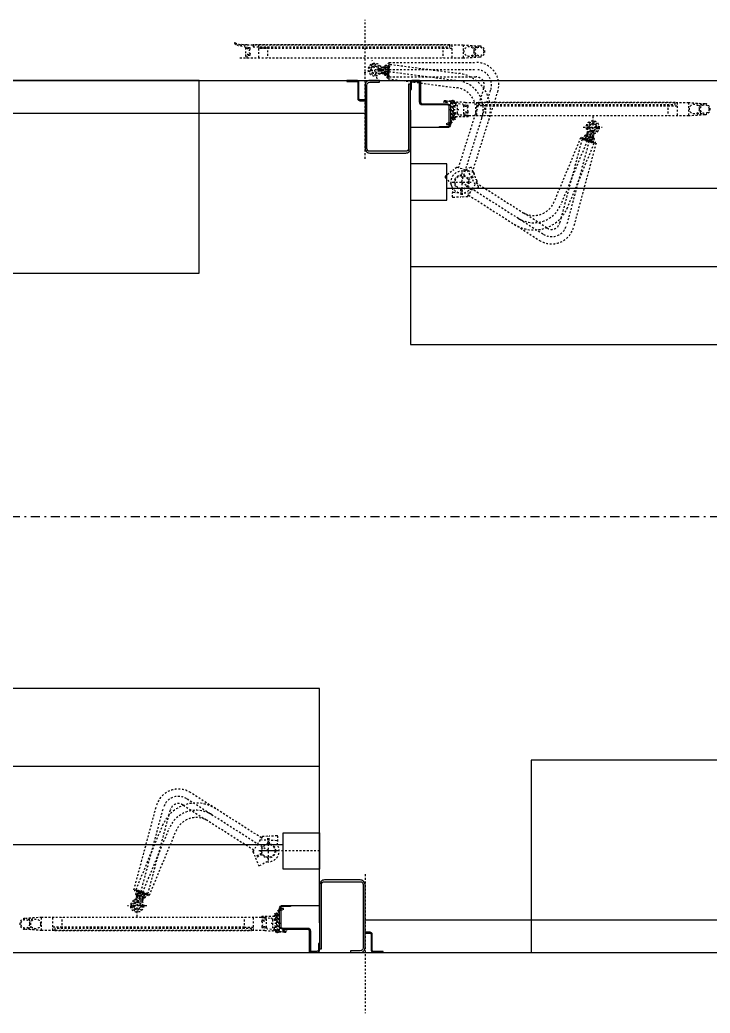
# Model space of a CAD drawing. Header units: millimetres. Extents: x 4061 to 4749, y 69169 to 69366.
# Drawn here: x 4314.6 to 4352.6, y 69170.5 to 69225.1 of the extents above; entities that cross this region are included whole.
import ezdxf

# ---------------------------------------------------------------- set-up
doc = ezdxf.new("R2010")
doc.units = ezdxf.units.MM
doc.header["$LTSCALE"] = 0.1
doc.linetypes.add('DASHDOT', pattern=[1, 0.5, -0.25, 0, -0.25])
doc.layers.get('0').update_dxf_attribs({"color": 6})
doc.layers.add('AXE', color=1, linetype='DASHDOT')
doc.layers.add('Subtire', color=4, linetype='Continuous')

msp = doc.modelspace()

# ---------------------------------------------------------------- linework, layer by layer
for points in [[(4324.461, 69221.817), (4303.461, 69221.817), (4303.461, 69211.217), (4324.461, 69211.217)], [(4342.741, 69173.817), (4363.741, 69173.817), (4363.741, 69184.417), (4342.741, 69184.417)]]:
    msp.add_lwpolyline(points, close=True)
at = {"layer": 'AXE'}
for p, q in [((4333.601, 69217.507), (4333.601, 69225.147)), ((4326.716, 69223.769), (4338.996, 69223.769)), ((4327.736, 69223.769), (4327.736, 69223.049)), ((4328.237, 69223.589), (4327.736, 69223.589)), ((4327.837, 69223.589), (4337.876, 69223.589)), ((4328.236, 69223.669), (4328.237, 69223.049)), ((4337.876, 69223.669), (4337.875, 69223.049)), ((4337.876, 69223.589), (4338.376, 69223.589)), ((4338.376, 69223.769), (4338.376, 69223.049)), ((4338.996, 69223.769), (4338.996, 69223.049)), ((4338.996, 69223.769), (4339.915, 69223.709)), ((4326.716, 69223.049), (4338.996, 69223.049)), ((4334.271, 69221.901), (4334, 69222.915)), ((4334.936, 69222.768), (4334.876, 69222.768)), ((4334.876, 69222.553), (4334.876, 69222.768)), ((4334.936, 69222.808), (4339.718, 69222.808)), ((4334.936, 69222.666), (4334.936, 69222.808)), ((4338.996, 69223.049), (4339.916, 69223.11)), ((4333.555, 69222.252), (4334.716, 69222.563)), ((4334.136, 69222.408), (4339.718, 69222.408)), ((4334.136, 69222.408), (4338.714, 69221.805)), ((4334.54, 69222.193), (4334.67, 69222.176)), ((4334.565, 69222.568), (4334.696, 69222.568)), ((4334.565, 69222.248), (4334.696, 69222.248)), ((4334.582, 69222.511), (4334.712, 69222.493)), ((4334.667, 69222.156), (4334.691, 69222.335)), ((4334.843, 69222.194), (4334.685, 69222.214)), ((4334.714, 69222.513), (4334.691, 69222.335)), ((4334.696, 69222.588), (4334.696, 69222.496)), ((4334.696, 69222.496), (4334.696, 69222.408)), ((4334.696, 69222.228), (4334.696, 69222.408)), ((4334.706, 69222.648), (4334.865, 69222.648)), ((4334.717, 69222.528), (4334.706, 69222.528)), ((4334.865, 69222.288), (4334.706, 69222.288)), ((4334.865, 69222.528), (4334.717, 69222.528)), ((4334.875, 69222.432), (4334.717, 69222.452)), ((4334.732, 69222.571), (4334.89, 69222.551)), ((4334.822, 69221.954), (4334.916, 69222.668)), ((4334.876, 69222.048), (4334.876, 69222.553)), ((4334.877, 69221.907), (4334.981, 69222.7)), ((4334.976, 69222.66), (4334.916, 69222.668)), ((4334.936, 69222.008), (4334.936, 69222.666)), ((4334.981, 69222.7), (4338.766, 69222.202)), ((4334.67, 69222.095), (4334.828, 69222.075)), ((4334.706, 69222.168), (4334.865, 69222.168)), ((4334.882, 69221.947), (4334.822, 69221.954)), ((4334.936, 69222.048), (4334.876, 69222.048)), ((4334.877, 69221.907), (4338.662, 69221.409)), ((4334.936, 69222.008), (4339.399, 69222.008)), ((4339.399, 69222.008), (4339.718, 69222.008)), ((4338.921, 69216.217), (4340.526, 69221.307)), ((4339.513, 69216.764), (4340.907, 69221.187)), ((4340.131, 69221.384), (4339.649, 69219.858)), ((4340.131, 69221.384), (4340.144, 69221.427)), ((4338.06, 69220.618), (4338, 69220.618)), ((4339.12, 69220.598), (4351.4, 69220.598)), ((4339.74, 69220.598), (4339.74, 69219.878)), ((4350.78, 69220.598), (4350.78, 69219.878)), ((4351.4, 69220.598), (4352.319, 69220.538)), ((4351.4, 69220.598), (4351.4, 69219.878)), ((4338.76, 69220.198), (4338.24, 69220.198)), ((4340.24, 69220.418), (4339.74, 69220.418)), ((4340.24, 69220.498), (4340.241, 69219.878)), ((4340.24, 69220.418), (4350.279, 69220.418)), ((4350.279, 69220.498), (4350.279, 69219.878)), ((4350.279, 69220.418), (4350.78, 69220.418)), ((4338.75, 69217.005), (4339.649, 69219.858)), ((4339.12, 69219.878), (4351.4, 69219.878)), ((4346.139, 69219.838), (4346.139, 69218.636)), ((4351.4, 69219.878), (4352.32, 69219.939)), ((4346.139, 69219.237), (4344.372, 69214.971)), ((4346.139, 69219.237), (4344.694, 69213.845)), ((4345.614, 69219.237), (4346.664, 69219.237)), ((4345.827, 69218.902), (4345.777, 69218.781)), ((4345.464, 69218.651), (4344.003, 69215.124)), ((4345.546, 69218.568), (4344.391, 69214.257)), ((4346.319, 69218.361), (4345.081, 69213.741)), ((4345.464, 69218.651), (4346.203, 69218.345)), ((4345.501, 69218.636), (4345.523, 69218.691)), ((4345.523, 69218.691), (4346.189, 69218.416)), ((4345.546, 69218.568), (4346.181, 69218.398)), ((4345.584, 69218.558), (4345.6, 69218.615)), ((4345.6, 69218.615), (4346.088, 69218.485)), ((4345.699, 69218.802), (4345.638, 69218.655)), ((4345.76, 69218.748), (4345.719, 69218.594)), ((4345.749, 69218.609), (4345.81, 69218.756)), ((4345.759, 69218.789), (4345.925, 69218.72)), ((4345.82, 69218.743), (4345.994, 69218.696)), ((4345.835, 69218.563), (4345.876, 69218.717)), ((4345.874, 69218.864), (4345.84, 69218.738)), ((4346.091, 69218.651), (4345.925, 69218.72)), ((4345.971, 69218.517), (4346.032, 69218.664)), ((4346.079, 69218.674), (4345.994, 69218.696)), ((4346.066, 69218.501), (4346.105, 69218.645)), ((4346.123, 69218.78), (4346.073, 69218.659)), ((4346.168, 69218.65), (4346.079, 69218.674)), ((4346.143, 69218.618), (4346.082, 69218.471)), ((4346.088, 69218.485), (4346.295, 69218.429)), ((4346.105, 69218.645), (4346.108, 69218.655)), ((4346.183, 69218.781), (4346.149, 69218.655)), ((4346.166, 69218.36), (4346.189, 69218.416)), ((4346.181, 69218.398), (4346.319, 69218.361)), ((4346.223, 69218.624), (4346.182, 69218.47)), ((4346.28, 69218.371), (4346.295, 69218.429)), ((4346.203, 69218.345), (4344.742, 69214.818)), ((4338.921, 69216.747), (4338.921, 69215.687)), ((4339.665, 69216.082), (4339.225, 69216.928)), ((4338.396, 69216.217), (4339.446, 69216.217)), ((4338.921, 69216.217), (4343.422, 69213.35)), ((4339.252, 69216.441), (4339.632, 69216.598)), ((4339.29, 69216.37), (4339.663, 69216.524)), ((4339.726, 69216.178), (4342.249, 69214.571)), ((4339.358, 69215.6), (4338.405, 69215.641)), ((4338.858, 69215.822), (4338.876, 69215.411)), ((4338.938, 69215.817), (4338.956, 69215.415)), ((4339.296, 69215.504), (4343.207, 69213.012)), ((4343.599, 69213.711), (4342.249, 69214.571)), ((4344.391, 69214.257), (4344.308, 69213.948)), ((4343.599, 69213.711), (4343.637, 69213.687)), ((4328.278, 69179.417), (4323.777, 69182.285)), ((4327.902, 69180.131), (4323.992, 69182.622)), ((4320.88, 69177.273), (4322.118, 69181.893)), ((4321.059, 69176.397), (4322.504, 69181.79)), ((4323.6, 69181.923), (4323.562, 69181.947)), ((4323.6, 69181.923), (4324.949, 69181.063)), ((4321.653, 69177.066), (4322.808, 69181.378)), ((4322.808, 69181.378), (4322.891, 69181.686)), ((4320.996, 69177.289), (4322.457, 69180.816)), ((4321.059, 69176.397), (4322.826, 69180.663)), ((4327.472, 69179.456), (4324.949, 69181.063)), ((4321.735, 69176.983), (4323.196, 69180.51)), ((4328.26, 69179.817), (4328.243, 69180.22)), ((4328.34, 69179.812), (4328.323, 69180.223)), ((4327.841, 69180.034), (4328.794, 69179.993)), ((4327.844, 69180.034), (4328.797, 69179.993)), ((4328.278, 69178.887), (4328.278, 69179.947)), ((4328.281, 69178.887), (4328.281, 69179.947)), ((4327.908, 69179.264), (4327.536, 69179.11)), ((4327.946, 69179.193), (4327.566, 69179.036)), ((4331.101, 69179.417), (4327.753, 69179.417)), ((4328.806, 69179.417), (4327.756, 69179.417)), ((4333.601, 69178.127), (4333.601, 69170.487)), ((4321.017, 69177.237), (4320.88, 69177.273)), ((4320.919, 69177.263), (4320.903, 69177.205)), ((4321.111, 69177.149), (4320.903, 69177.205)), ((4320.975, 69177.01), (4321.016, 69177.164)), ((4321.735, 69176.983), (4320.996, 69177.289)), ((4321.033, 69177.274), (4321.01, 69177.219)), ((4321.675, 69176.943), (4321.01, 69177.219)), ((4321.016, 69176.853), (4321.05, 69176.979)), ((4321.653, 69177.066), (4321.017, 69177.237)), ((4321.03, 69176.985), (4321.12, 69176.961)), ((4321.056, 69177.016), (4321.117, 69177.163)), ((4321.059, 69175.796), (4321.059, 69176.998)), ((4321.076, 69176.855), (4321.126, 69176.976)), ((4321.094, 69176.99), (4321.091, 69176.979)), ((4321.132, 69177.133), (4321.094, 69176.99)), ((4321.107, 69176.983), (4321.274, 69176.914)), ((4321.599, 69177.019), (4321.111, 69177.149)), ((4321.12, 69176.961), (4321.204, 69176.938)), ((4321.228, 69177.117), (4321.167, 69176.97)), ((4321.378, 69176.891), (4321.204, 69176.938)), ((4321.44, 69176.846), (4321.274, 69176.914)), ((4321.364, 69177.071), (4321.323, 69176.917)), ((4321.325, 69176.77), (4321.359, 69176.897)), ((4321.371, 69176.732), (4321.421, 69176.853)), ((4321.449, 69177.025), (4321.388, 69176.878)), ((4321.439, 69176.886), (4321.48, 69177.04)), ((4321.499, 69176.832), (4321.56, 69176.979)), ((4321.614, 69177.077), (4321.599, 69177.019)), ((4321.698, 69176.998), (4321.675, 69176.943)), ((4321.584, 69176.397), (4320.534, 69176.397)), ((4321.588, 69176.397), (4320.538, 69176.397)), ((4315.799, 69175.756), (4314.879, 69175.695)), ((4328.079, 69175.756), (4315.799, 69175.756)), ((4315.799, 69175.036), (4315.799, 69175.756)), ((4316.419, 69175.036), (4316.419, 69175.756)), ((4316.919, 69175.136), (4316.92, 69175.756)), ((4326.958, 69175.136), (4326.958, 69175.756)), ((4327.459, 69175.036), (4327.459, 69175.756)), ((4316.919, 69175.216), (4316.419, 69175.216)), ((4326.958, 69175.216), (4316.919, 69175.216)), ((4326.958, 69175.216), (4327.459, 69175.216)), ((4328.439, 69175.436), (4328.959, 69175.436)), ((4315.799, 69175.036), (4314.88, 69175.096)), ((4328.079, 69175.036), (4315.799, 69175.036))]:
    msp.add_line(p, q, dxfattribs=at)
at = {"layer": 'AXE', "ltscale": 10}
msp.add_line((4266.801, 69197.817), (4400.401, 69197.817), dxfattribs=at)
at = {"layer": 'AXE'}
for points in [[(4326.426, 69223.846), (4326.549, 69223.775, 0.103173), (4326.743, 69223.712), (4326.945, 69223.689, -0.381674), (4327.016, 69223.609), (4327.016, 69223.233, 0.180575), (4327.075, 69223.061, 0.634663), (4327.116, 69223.071), (4327.116, 69223.259), (4327.176, 69223.259), (4327.176, 69223.209), (4327.276, 69223.209), (4327.276, 69223.284, -0.480385), (4327.276, 69223.534), (4327.276, 69223.609), (4327.176, 69223.609), (4327.176, 69223.559), (4327.116, 69223.559), (4327.116, 69223.769), (4326.916, 69223.781), (4326.752, 69223.79, -0.115335), (4326.446, 69223.881, 0.996879)], [(4338.363, 69220.698, -0.131652), (4338.413, 69220.685), (4338.54, 69220.612, -0.267949), (4338.59, 69220.525), (4338.59, 69220.348), (4338.53, 69220.348), (4338.53, 69220.525, 0.267949), (4338.51, 69220.56), (4338.44, 69220.6, 0.57735), (4338.41, 69220.583), (4338.41, 69219.878), (4338.53, 69219.878), (4338.53, 69220.048), (4338.59, 69220.048), (4338.59, 69219.698, -0.414214), (4338.57, 69219.678), (4338.53, 69219.678), (4338.53, 69219.838), (4338.41, 69219.838), (4338.41, 69219.778), (4338.43, 69219.778), (4338.43, 69219.718), (4338.36, 69219.718), (4338.36, 69220.598, 0.414214), (4338.3, 69220.658), (4338.1, 69220.658, 0.414214), (4338.06, 69220.618), (4338.06, 69220.618), (4338, 69220.618), (4338, 69220.658, -0.414212), (4338.04, 69220.698), (4338.36, 69220.698)], [(4338.086, 69219.398), (4338.241, 69219.398, 0.414214), (4338.361, 69219.518), (4338.361, 69220.598), (4338.301, 69220.598), (4338.301, 69219.518, -0.414214), (4338.241, 69219.458), (4338.086, 69219.458)], [(4338.43, 69220.675), (4338.552, 69220.605, 0.103173), (4338.746, 69220.541), (4338.949, 69220.518, -0.381674), (4339.02, 69220.438), (4339.02, 69220.062, 0.180575), (4339.079, 69219.89, 0.634663), (4339.12, 69219.9), (4339.12, 69220.088), (4339.18, 69220.088), (4339.18, 69220.038), (4339.28, 69220.038), (4339.28, 69220.114, -0.480385), (4339.28, 69220.363), (4339.28, 69220.438), (4339.18, 69220.438), (4339.18, 69220.388), (4339.12, 69220.388), (4339.12, 69220.598), (4338.919, 69220.61), (4338.755, 69220.62, -0.115335), (4338.45, 69220.71, 0.996879)], [(4338.59, 69220.348), (4338.53, 69220.348), (4338.53, 69220.398), (4338.43, 69220.398), (4338.43, 69220.323, -0.480385), (4338.43, 69220.074), (4338.43, 69219.998), (4338.53, 69219.998), (4338.53, 69220.048), (4338.59, 69220.048), (4338.59, 69219.838), (4338.79, 69219.838), (4339.271, 69219.838, 0.97941), (4339.27, 69219.878), (4339.12, 69219.878), (4338.761, 69219.919, -0.381674), (4338.69, 69219.998), (4338.69, 69220.375, 0.168299), (4338.626, 69220.561, 0.71189), (4338.59, 69220.548)], [(4328.609, 69175.286), (4328.669, 69175.286), (4328.669, 69175.236), (4328.769, 69175.236), (4328.769, 69175.311, -0.480385), (4328.769, 69175.561), (4328.769, 69175.636), (4328.669, 69175.636), (4328.669, 69175.586), (4328.609, 69175.586), (4328.609, 69175.796), (4328.409, 69175.796), (4327.928, 69175.796, 0.97941), (4327.929, 69175.756), (4328.079, 69175.756), (4328.438, 69175.715, -0.381674), (4328.509, 69175.636), (4328.509, 69175.259, 0.168299), (4328.573, 69175.074, 0.71189), (4328.609, 69175.086)], [(4328.769, 69174.959), (4328.646, 69175.03, 0.103173), (4328.452, 69175.093), (4328.25, 69175.116, -0.381674), (4328.179, 69175.196), (4328.179, 69175.572, 0.180575), (4328.12, 69175.744, 0.634663), (4328.079, 69175.734), (4328.079, 69175.546), (4328.019, 69175.546), (4328.019, 69175.596), (4327.919, 69175.596), (4327.919, 69175.521, -0.480385), (4327.919, 69175.271), (4327.919, 69175.196), (4328.019, 69175.196), (4328.019, 69175.246), (4328.079, 69175.246), (4328.079, 69175.036), (4328.279, 69175.024), (4328.443, 69175.015, -0.115335), (4328.749, 69174.924, 0.996879)], [(4328.836, 69174.936, -0.131652), (4328.786, 69174.949), (4328.659, 69175.022, -0.267949), (4328.609, 69175.109), (4328.609, 69175.286), (4328.669, 69175.286), (4328.669, 69175.109, 0.267949), (4328.689, 69175.074), (4328.759, 69175.034, 0.57735), (4328.789, 69175.051), (4328.789, 69175.756), (4328.669, 69175.756), (4328.669, 69175.586), (4328.609, 69175.586), (4328.609, 69175.936, -0.414214), (4328.629, 69175.956), (4328.669, 69175.956), (4328.669, 69175.796), (4328.789, 69175.796), (4328.789, 69175.856), (4328.769, 69175.856), (4328.769, 69175.916), (4328.839, 69175.916), (4328.839, 69175.036, 0.414214), (4328.899, 69174.976), (4329.099, 69174.976, 0.414214), (4329.139, 69175.016), (4329.139, 69175.016), (4329.199, 69175.016), (4329.199, 69174.976, -0.414212), (4329.159, 69174.936), (4328.839, 69174.936)], [(4329.112, 69176.236), (4328.958, 69176.236, 0.414214), (4328.838, 69176.116), (4328.838, 69175.036), (4328.898, 69175.036), (4328.898, 69176.116, -0.414214), (4328.958, 69176.176), (4329.112, 69176.176)]]:
    msp.add_lwpolyline(points, format="xyb", close=True, dxfattribs=at)
for points in [[(4338.276, 69223.769), (4327.436, 69223.769), (4327.436, 69223.669), (4338.276, 69223.669)], [(4334.187, 69222.215), (4334.329, 69222.356), (4334.277, 69222.549), (4334.084, 69222.601), (4333.942, 69222.46), (4333.994, 69222.266)], [(4350.68, 69220.598), (4339.84, 69220.598), (4339.84, 69220.498), (4350.68, 69220.498)], [(4345.939, 69219.237), (4346.039, 69219.064), (4346.239, 69219.064), (4346.339, 69219.237), (4346.239, 69219.41), (4346.039, 69219.41)], [(4321.259, 69176.397), (4321.159, 69176.57), (4320.959, 69176.57), (4320.859, 69176.397), (4320.959, 69176.224), (4321.159, 69176.224)], [(4316.519, 69175.036), (4327.359, 69175.036), (4327.359, 69175.136), (4316.519, 69175.136)]]:
    msp.add_lwpolyline(points, close=True, dxfattribs=at)
for points in [[(4339.743, 69223.667), (4339.491, 69223.695, -0.158277), (4339.627, 69223.543, -0.144249), (4339.743, 69223.667, -1.072469)], [(4339.742, 69223.151), (4339.491, 69223.123, 0.158277), (4339.627, 69223.275, 0.144249), (4339.742, 69223.151, 1.072469)], [(4338.1, 69220.658, -0.414217), (4338.13, 69220.628), (4338.13, 69220.597), (4337.93, 69220.597), (4337.93, 69220.618, -0.414214), (4338.01, 69220.698), (4338.04, 69220.698)], [(4352.146, 69219.98), (4351.894, 69219.953, 0.158277), (4352.031, 69220.104, 0.144249), (4352.146, 69219.98, 1.072469)], [(4352.147, 69220.496), (4351.895, 69220.524, -0.158277), (4352.031, 69220.372, -0.144249), (4352.147, 69220.496, -1.072469)], [(4338.381, 69219.488, -1.085379), (4338.361, 69219.49, -0.117221), (4338.431, 69219.718), (4338.431, 69219.778), (4338.411, 69219.778), (4338.411, 69219.838), (4338.471, 69219.838), (4338.531, 69219.758), (4338.531, 69219.678, 0.232811), (4338.38, 69219.485)], [(4338.368, 69216.806), (4338.02, 69216.539, 0.440011), (4338.015, 69216.48), (4338.326, 69216.141, 0.639522), (4339.365, 69215.813), (4339.813, 69215.913, 0.440011), (4339.843, 69215.964), (4339.711, 69216.382)], [(4339.632, 69216.598), (4339.464, 69217.004, 0.440011), (4339.409, 69217.024), (4339.001, 69216.812, 0.639522), (4338.416, 69215.893), (4338.396, 69215.434, 0.440011), (4338.438, 69215.392), (4338.876, 69215.411)], [(4339.687, 69216.459), (4339.605, 69216.717, 0.244698), (4339.579, 69216.743), (4339.131, 69216.885), (4338.684, 69217.026, 0.244698), (4338.647, 69217.02), (4338.432, 69216.854)], [(4338.956, 69215.415), (4339.227, 69215.426, 0.244698), (4339.259, 69215.445), (4339.511, 69215.841), (4339.764, 69216.237, 0.244698), (4339.767, 69216.274), (4339.663, 69216.524)], [(4328.243, 69180.22), (4327.972, 69180.208, 0.244698), (4327.94, 69180.189), (4327.687, 69179.793), (4327.435, 69179.397, 0.244698), (4327.432, 69179.36), (4327.536, 69179.11)], [(4327.566, 69179.036), (4327.734, 69178.63, 0.440011), (4327.79, 69178.61), (4328.197, 69178.823, 0.639522), (4328.783, 69179.741), (4328.803, 69180.201, 0.440011), (4328.761, 69180.242), (4328.323, 69180.223)], [(4328.818, 69176.146, -1.085379), (4328.837, 69176.144, -0.117221), (4328.768, 69175.916), (4328.768, 69175.856), (4328.788, 69175.856), (4328.788, 69175.796), (4328.728, 69175.796), (4328.668, 69175.876), (4328.668, 69175.956, 0.232811), (4328.818, 69176.15)], [(4315.052, 69175.138), (4315.304, 69175.11, -0.158277), (4315.168, 69175.262, -0.144249), (4315.052, 69175.138, -1.072469)], [(4315.053, 69175.654), (4315.304, 69175.682, 0.158277), (4315.168, 69175.53, 0.144249), (4315.053, 69175.654, 1.072469)], [(4329.099, 69174.976, -0.414217), (4329.069, 69175.006), (4329.069, 69175.037), (4329.269, 69175.037), (4329.269, 69175.016, -0.414214), (4329.189, 69174.936), (4329.159, 69174.936)]]:
    msp.add_lwpolyline(points, format="xyb", dxfattribs=at)
for centre, radius in [((4339.326, 69223.409), 0.27), ((4339.896, 69223.408), 0.24), ((4334.136, 69222.408), 0.36), ((4334.136, 69222.408), 0.3), ((4334.136, 69222.408), 0.22), ((4334.136, 69222.408), 0.2), ((4351.729, 69220.238), 0.27), ((4352.299, 69220.238), 0.24), ((4346.139, 69219.237), 0.36), ((4346.139, 69219.237), 0.3), ((4346.139, 69219.237), 0.22), ((4346.139, 69219.237), 0.2), ((4338.921, 69216.217), 0.4), ((4338.921, 69216.217), 0.36), ((4328.278, 69179.417), 0.4), ((4328.278, 69179.417), 0.36), ((4321.059, 69176.397), 0.36), ((4321.059, 69176.397), 0.3), ((4321.059, 69176.397), 0.22), ((4321.059, 69176.397), 0.2), ((4314.899, 69175.397), 0.24), ((4315.469, 69175.396), 0.27)]:
    msp.add_circle(centre, radius, dxfattribs=at)
for centre, radius, start, end in [((4339.896, 69223.409), 0.3, 273.7706, 86.2251), ((4339.718, 69221.561), 1.246, 342.5, 90), ((4334.514, 69221.995), 0.2, 82.5, 132.4948), ((4334.565, 69222.768), 0.2, 220.0052, 270), ((4334.565, 69222.048), 0.2, 90, 139.9948), ((4334.608, 69222.709), 0.2, 212.5052, 262.5), ((4334.846, 69222.133), 0.18, 153.0288, 191.9712), ((4335.389, 69222.243), 0.705, 162.6936, 182.3064), ((4334.876, 69222.588), 0.18, 160.5288, 199.4712), ((4335.4, 69222.408), 0.705, 172.9113, 189.8064), ((4334.876, 69222.228), 0.18, 160.5288, 199.4712), ((4335.4, 69222.408), 0.705, 170.1936, 172.9113), ((4334.893, 69222.49), 0.18, 153.0288, 191.9712), ((4334.667, 69222.156), 0.18, 333.0288, 11.9712), ((4334.171, 69222.403), 0.705, 342.6936, 2.3064), ((4334.696, 69222.588), 0.18, 348.8195, 19.4712), ((4334.696, 69222.588), 0.18, 340.5288, 348.7914), ((4334.171, 69222.408), 0.705, 350.1936, 9.8064), ((4334.696, 69222.228), 0.18, 340.5288, 19.4712), ((4334.714, 69222.513), 0.18, 333.0288, 11.9712), ((4338.505, 69220.219), 2, 342.5, 82.5), ((4339.718, 69221.561), 0.846, 342.5, 90), ((4338.505, 69220.219), 1.6, 342.5, 82.5), ((4339.718, 69221.561), 0.446, 342.5, 90), ((4338.505, 69220.219), 1.2, 342.5, 82.5), ((4352.299, 69220.238), 0.3, 273.7706, 86.2251), ((4345.643, 69218.979), 0.2, 337.5, 27.4948), ((4345.681, 69218.916), 0.2, 345, 34.9948), ((4346.308, 69218.703), 0.2, 107.5052, 157.5), ((4346.376, 69218.73), 0.2, 115.0052, 165), ((4345.759, 69218.789), 0.18, 228.0288, 266.9712), ((4345.69, 69218.622), 0.18, 48.0288, 86.9712), ((4345.82, 69218.743), 0.18, 235.5288, 274.4712), ((4346.126, 69219.204), 0.705, 237.6936, 257.3064), ((4345.774, 69218.569), 0.18, 55.5288, 94.4712), ((4345.655, 69218.069), 0.705, 57.6936, 77.3064), ((4346.13, 69219.203), 0.705, 245.1936, 264.8064), ((4345.812, 69218.016), 0.705, 67.9113, 84.8064), ((4346.091, 69218.651), 0.18, 228.0288, 266.9712), ((4346.022, 69218.485), 0.18, 48.0288, 86.9712), ((4346.168, 69218.65), 0.18, 235.5288, 243.7914), ((4345.812, 69218.016), 0.705, 65.1936, 67.9113), ((4346.168, 69218.65), 0.18, 243.8195, 274.4712), ((4346.122, 69218.476), 0.18, 55.5288, 94.4712), ((4342.894, 69215.583), 1.2, 237.5, 337.5), ((4342.894, 69215.583), 2, 237.5, 337.5), ((4342.894, 69215.583), 1.6, 237.5, 337.5), ((4343.877, 69214.064), 1.246, 237.5, 345), ((4343.877, 69214.064), 0.846, 237.5, 345), ((4343.877, 69214.064), 0.446, 237.5, 345), ((4323.322, 69181.571), 1.246, 57.5, 165), ((4323.322, 69181.571), 0.846, 57.5, 165), ((4324.305, 69180.051), 2, 57.5, 157.5), ((4323.322, 69181.571), 0.446, 57.5, 165), ((4324.305, 69180.051), 1.6, 57.5, 157.5), ((4324.305, 69180.051), 1.2, 57.5, 157.5), ((4320.823, 69176.905), 0.2, 295.0052, 345), ((4320.891, 69176.931), 0.2, 287.5052, 337.5), ((4321.077, 69177.158), 0.18, 235.5288, 274.4712), ((4321.03, 69176.985), 0.18, 63.8195, 94.4712), ((4321.034, 69176.985), 0.18, 63.8195, 94.4712), ((4321.176, 69177.15), 0.18, 228.0288, 266.9712), ((4321.387, 69177.619), 0.705, 245.1936, 247.9113), ((4321.03, 69176.985), 0.18, 55.5288, 63.7914), ((4321.107, 69176.983), 0.18, 48.0288, 86.9712), ((4321.387, 69177.619), 0.705, 247.9113, 264.8064), ((4321.068, 69176.431), 0.705, 65.1936, 84.8064), ((4321.543, 69177.565), 0.705, 237.6936, 257.3064), ((4321.073, 69176.43), 0.705, 57.6936, 77.3064), ((4321.425, 69177.065), 0.18, 235.5288, 274.4712), ((4321.378, 69176.891), 0.18, 55.5288, 94.4712), ((4321.509, 69177.012), 0.18, 228.0288, 266.9712), ((4321.44, 69176.846), 0.18, 48.0288, 86.9712), ((4321.518, 69176.718), 0.2, 165, 214.9948), ((4321.556, 69176.656), 0.2, 157.5, 207.4948), ((4314.899, 69175.396), 0.3, 93.7706, 266.2251)]:
    msp.add_arc(centre, radius, start, end, dxfattribs=at)
at = {"layer": 'Subtire'}
for p, q in [((4274.861, 69221.817), (4392.341, 69221.817)), ((4275.801, 69220.017), (4333.601, 69220.017)), ((4336.101, 69220.177), (4336.101, 69207.277)), ((4337.701, 69219.217), (4336.101, 69219.217)), ((4338.098, 69215.877), (4367.104, 69215.877)), ((4336.101, 69211.577), (4369.101, 69211.577)), ((4336.101, 69207.277), (4369.101, 69207.277)), ((4331.101, 69188.357), (4298.101, 69188.357)), ((4331.101, 69175.457), (4331.101, 69188.357)), ((4331.101, 69184.057), (4298.101, 69184.057)), ((4329.101, 69179.757), (4300.101, 69179.757)), ((4329.501, 69176.417), (4331.101, 69176.417)), ((4333.601, 69175.617), (4391.401, 69175.617)), ((4329.061, 69175.106), (4330.441, 69175.106)), ((4274.861, 69173.817), (4392.341, 69173.817))]:
    msp.add_line(p, q, dxfattribs=at)
for points in [[(4333.601, 69220.755), (4333.321, 69220.755, -0.414214), (4333.261, 69220.815), (4333.261, 69221.697, 0.414214), (4333.141, 69221.817), (4332.601, 69221.817), (4332.601, 69221.757), (4333.141, 69221.757, -0.414214), (4333.201, 69221.697), (4333.201, 69220.815, 0.414214), (4333.321, 69220.695), (4333.601, 69220.695)], [(4334.401, 69221.817), (4333.861, 69221.817, 0.414214), (4333.601, 69221.557), (4333.601, 69218.077, 0.414214), (4333.861, 69217.817), (4335.841, 69217.817, 0.414214), (4336.101, 69218.077), (4336.101, 69221.617), (4336.001, 69221.617), (4336.001, 69218.077, -0.414214), (4335.841, 69217.917), (4333.861, 69217.917, -0.414214), (4333.701, 69218.077), (4333.701, 69221.557, -0.414214), (4333.861, 69221.717), (4334.401, 69221.717)], [(4338.141, 69220.468), (4336.761, 69220.468, -0.414214), (4336.601, 69220.628), (4336.601, 69221.817), (4336.661, 69221.817), (4336.661, 69220.628, 0.414214), (4336.761, 69220.528), (4338.141, 69220.528, -0.414214), (4338.301, 69220.368), (4338.301, 69219.377, -0.414214), (4338.141, 69219.217), (4337.701, 69219.217), (4337.701, 69219.277), (4338.141, 69219.277, 0.414214), (4338.241, 69219.377), (4338.241, 69220.368, 0.414214)], [(4332.801, 69173.817), (4333.341, 69173.817, 0.414214), (4333.601, 69174.077), (4333.601, 69177.557, 0.414214), (4333.341, 69177.817), (4331.361, 69177.817, 0.414214), (4331.101, 69177.557), (4331.101, 69174.017), (4331.201, 69174.017), (4331.201, 69177.557, -0.414214), (4331.361, 69177.717), (4333.341, 69177.717, -0.414214), (4333.501, 69177.557), (4333.501, 69174.077, -0.414214), (4333.341, 69173.917), (4332.801, 69173.917)], [(4329.061, 69175.166), (4330.441, 69175.166, -0.414214), (4330.601, 69175.006), (4330.601, 69173.817), (4330.541, 69173.817), (4330.541, 69175.006, 0.414214), (4330.441, 69175.106), (4329.061, 69175.106, -0.414214), (4328.901, 69175.266), (4328.901, 69176.257, -0.414214), (4329.061, 69176.417), (4329.501, 69176.417), (4329.501, 69176.357), (4329.061, 69176.357, 0.414214), (4328.961, 69176.257), (4328.961, 69175.266, 0.414214)], [(4333.601, 69174.879), (4333.881, 69174.879, -0.414214), (4333.941, 69174.819), (4333.941, 69173.937, 0.414214), (4334.061, 69173.817), (4334.601, 69173.817), (4334.601, 69173.877), (4334.061, 69173.877, -0.414214), (4334.001, 69173.937), (4334.001, 69174.819, 0.414214), (4333.881, 69174.939), (4333.601, 69174.939)]]:
    msp.add_lwpolyline(points, format="xyb", close=True, dxfattribs=at)
at = {"layer": 'Subtire', "elevation": 0}
for points in [[(4336.261, 69221.817, 0.414214), (4336.101, 69221.657), (4336.101, 69221.316), (4336.161, 69221.316), (4336.161, 69221.657, -0.414214), (4336.261, 69221.757), (4336.601, 69221.757), (4336.601, 69221.817)], [(4330.941, 69173.817, 0.414214), (4331.101, 69173.977), (4331.101, 69174.318), (4331.041, 69174.318), (4331.041, 69173.977, -0.414214), (4330.941, 69173.877), (4330.601, 69173.877), (4330.601, 69173.817)]]:
    msp.add_lwpolyline(points, format="xyb", close=True, dxfattribs=at)
at = {"layer": 'Subtire'}
for points in [[(4336.098, 69215.217), (4338.098, 69215.217), (4338.098, 69217.217), (4336.098, 69217.217)], [(4331.101, 69178.417), (4329.101, 69178.417), (4329.101, 69180.417), (4331.101, 69180.417)]]:
    msp.add_lwpolyline(points, close=True, dxfattribs=at)

doc.saveas('drawing.dxf')
